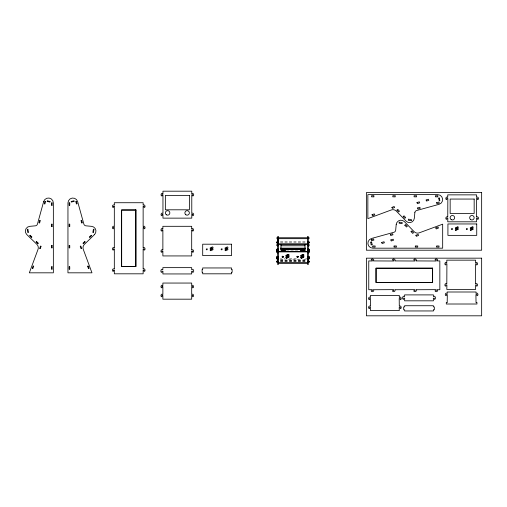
<?xml version="1.0" encoding="UTF-8"?>
<svg xmlns="http://www.w3.org/2000/svg" width="507" height="507" viewBox="0 0 507 507"><rect width="100%" height="100%" fill="white"/><g stroke="black" fill="none" stroke-linecap="round" stroke-linejoin="round"><path stroke-width="0.38" stroke-dasharray="2.54 1.9" d="M280.377 241.326L306.798 241.326M280.377 242.213L306.798 242.213M286.385 250.952L299.593 250.952M280.377 258.31L281.581 258.31M283.983 258.31L285.181 258.31M289.383 258.31L296.589 258.31M305.594 258.31L306.798 258.31M280.377 259.166L285.181 259.166M288.185 259.166L300.188 259.166M303.794 259.166L306.798 259.166M280.377 259.964L306.798 259.964M280.377 260.598L306.798 260.598M280.377 260.712L306.798 260.712M280.377 261.618L306.798 261.618M280.377 261.72L306.798 261.72"/><path stroke-width="0.76" d="M114.322 270.51L114.322 273.812L143.139 273.812L143.139 270.51M143.139 226.122L143.139 206.628M162.874 295.879L162.874 299.181L191.69 299.181L191.69 295.879M162.874 251.428L162.874 255.934L191.69 255.934L191.69 251.428M162.956 214.835L162.956 218.137L191.779 218.137L191.779 214.835M191.69 294.079L191.69 286.956M191.69 249.628L191.69 230.21M191.779 213.035L191.779 195.094M399.294 305.936L399.199 298.547L400.181 298.42L400.213 299.713C402.051 299.897 401.24 296.012 399.294 297.311M475.636 283.483L475.541 263.798L476.517 263.665L476.548 264.965C478.393 265.136 477.562 261.289 475.636 262.563M476.567 216.698L476.472 198.49L477.455 198.364L477.486 199.663C479.324 199.834 478.519 195.962 476.567 197.261M276.759 250.927L278.577 250.559M276.759 251.567L277.659 251.199M276.759 257.391L277.659 256.903M277.082 258.012L276.771 257.892L277.196 257.556M309.213 251.789L308.002 252.22M309.213 258.196L308.002 258.627M276.759 250.04L277.082 249.856M309.213 256.986L309.213 257.41M309.042 257.974L308.782 257.556M282.19 256.485L282.697 257.455L283.324 256.542M297.077 256.485L297.419 257.41L298.192 256.922M276.759 242.726L278.622 242.935M276.759 249.831L278.121 249.672M309.213 242.175L308.313 242.321M309.213 251.054L308.313 251.199M92.914 232.01L93.351 229.525M93.503 232.117L93.941 229.633M399.193 222.142L399.11 223.207L402.083 223.638L402.222 222.548L399.484 222.193M411.342 220.665L411.418 219.601L408.446 219.163L408.338 220.279L411.044 220.615M47.132 201.418L47.252 200.829M49.997 202.02L50.117 201.431M39.109 222.579L39.616 220.729M44.363 203.554L44.876 201.697M39.685 222.738L40.199 220.887M44.946 203.713L45.453 201.862M283.286 257.131L282.969 256.314L282.215 256.593M32.391 268.038L33.056 266.232M39.761 248.138L40.427 246.332M32.955 268.241L33.62 266.441M40.319 248.348L40.991 246.541M297.102 256.593C297.818 255.439 298.712 257.854 298.059 256.282M297.077 256.922L297.634 257.296L298.173 256.973M283.255 257.024L282.64 257.283L282.19 256.922M297.21 256.282L297.077 257.081M29.685 235.692L30.103 235.261M31.497 237.447L31.916 237.016M36.092 241.902L36.51 241.471M37.905 243.658L38.317 243.227M83.199 243.018L84.58 241.681M89.606 236.807L90.987 235.47M83.617 243.449L84.999 242.112M90.024 237.238L91.406 235.901M276.803 257.334L278.121 257.201M276.771 261.929L277.659 261.846M309.207 261.378L308.002 261.46M277.082 250.547L276.784 252.549L278.121 252.86M277.082 251.18L276.759 251.054M309.042 249.748L308.002 249.672M308.002 250.559C309.809 251.466 309.726 248.157 308.002 248.975M309.042 257.112L308.313 256.903M80.214 246.263L80.778 246.053M81.088 248.626L81.652 248.417M87.584 266.162L88.142 265.953M88.459 268.526L89.023 268.317M309.042 245.008L309.15 244.501L308.002 244.418M75.771 201.571L76.348 201.412M76.443 203.998L77.02 203.839M81.031 220.596L81.608 220.437M81.703 223.029L82.28 222.871M71.481 201.374L73.756 200.892M71.601 201.957L73.883 201.482M438.656 197.977L439.246 197.857M439.258 200.842L439.848 200.721M370.687 242.086L371.58 241.896M372.189 244.761L371.13 244.887L370.744 242.378M27.308 229.335L27.904 229.234M27.853 232.409L28.443 232.307M278.603 245.699L277.956 245.622M308.002 252.86L309.175 252.587L309.213 250.927M308.002 259.267C310.05 259.939 310.056 255.49 308.002 256.339M308.313 243.208C309.885 243.696 309.511 240.819 308.002 241.681M308.617 252.22L308.668 252.86M308.617 258.627L308.668 259.267M308.002 262.366C309.492 263.184 309.828 260.44 308.313 260.94M278.121 248.975L276.784 249.121L277.082 250.642M278.121 256.339C275.871 255.376 275.928 260.116 278.121 259.267M278.121 241.681C276.562 240.762 276.023 243.677 277.659 243.208M308.617 243.208L308.668 241.681M277.659 260.94C276.055 260.459 276.575 263.285 278.121 262.366M308.617 262.366L308.668 260.94M162.956 193.592C161.017 192.311 160.225 196.184 162.056 195.994L162.056 194.796M191.779 193.592C193.718 192.324 194.517 196.152 192.679 195.994L192.679 194.796M162.36 194.796L162.956 194.796M191.779 194.796L192.381 194.796M373.684 195.822L371.555 195.683L371.473 196.798L373.887 196.881L373.982 195.822M394.978 195.822L392.862 195.677L392.767 196.798L395.181 196.881L395.276 195.822M416.266 195.822L414.118 195.696L414.061 196.798L416.475 196.881L416.57 195.822M437.56 195.822L435.424 195.689L435.355 196.798L437.769 196.881L437.864 195.822M447.751 197.261C445.799 195.968 444.994 199.834 446.832 199.663L446.863 198.364L447.846 198.49L447.751 216.698M51.549 202.819L52.151 202.819M69.155 202.819L69.751 202.819M114.322 205.126C112.383 203.846 111.591 207.718 113.422 207.528L113.422 206.33M143.139 205.126C145.084 203.858 145.877 207.693 144.045 207.528L144.045 206.33M51.549 205.335L52.151 205.335M69.155 205.335L69.751 205.335M113.72 206.33L114.322 206.33M143.139 206.33L143.741 206.33M162.956 213.333C161.023 212.053 160.225 215.925 162.056 215.735L162.056 214.537M191.779 213.333C193.718 212.065 194.517 215.893 192.679 215.735L192.679 214.537M162.36 214.537L162.956 214.537M191.779 214.537L192.381 214.537M447.751 217.002C445.811 215.722 444.988 219.569 446.832 219.398L446.863 218.105L447.846 218.232L447.751 221.8L476.567 221.8L476.472 218.232L477.455 218.105L477.486 219.398C479.33 219.569 478.507 215.722 476.567 217.002M51.549 224.107L52.151 224.107M69.155 224.107L69.751 224.107M114.322 226.42C112.377 225.165 111.572 228.961 113.422 228.822L113.422 227.624M143.139 226.42C145.084 225.152 145.883 228.987 144.045 228.822L144.045 227.624M51.549 226.629L52.151 226.629M69.155 226.629L69.751 226.629M113.72 227.624L114.322 227.624M143.139 227.624L143.741 227.624M162.874 228.708C160.934 227.434 160.136 231.3 161.974 231.11L161.974 229.912M191.69 228.708C193.636 227.447 194.428 231.262 192.59 231.11L192.59 229.912M162.272 229.912L162.874 229.912M191.69 229.912L192.292 229.912M276.771 237.751L307.515 237.751M308.002 237.751L309.207 237.751M276.771 238.67L278.121 238.67M278.577 238.67L307.394 238.67M308.002 238.67L309.207 238.67M277.659 239.786L278.73 239.83L277.659 239.976M277.659 240.077L278.577 240.077M278.077 241.997L278.077 242.885M278.577 242.359L276.759 242.175M308.002 242.568L309.213 242.726M278.577 243.772L307.394 243.778M277.659 244.108L278.121 244.108M278.121 244.418L276.803 244.52L277.082 245.039M278.577 244.659L307.394 244.659M277.659 245.027L278.577 245.027M51.549 245.401L52.151 245.401M69.155 245.401L69.751 245.401M278.577 245.299L276.759 245.464L277.659 245.939M308.002 245.299C309.169 244.761 309.726 246.237 308.313 245.939M277.659 245.54L278.577 245.54M280.979 245.781L304.992 245.781M372.968 246.985L375.098 247.124L375.18 246.009L372.753 245.933L372.67 246.985M394.262 246.985L396.392 247.124L396.474 246.009L394.059 245.927L393.964 246.985M415.556 246.985L417.686 247.124L417.768 246.009L415.366 245.92L415.258 246.985M436.85 246.985L438.98 247.124L439.062 246.009L436.673 245.914L436.552 246.985M114.322 247.714C112.389 246.434 111.591 250.306 113.422 250.116L113.422 248.918M143.139 247.714C145.078 246.446 145.883 250.281 144.045 250.116L144.045 248.918M51.549 247.923L52.151 247.923M69.155 247.923L69.751 247.923M280.377 248.138L305.594 248.138M280.979 248.734L304.992 248.734M113.72 248.918L114.322 248.918M143.139 248.918L143.741 248.918M280.377 249.064L305.594 249M308.541 249.831L309.213 250.04M162.874 249.932C160.941 248.658 160.136 252.518 161.974 252.334L161.974 251.13M191.69 249.932C193.636 248.658 194.428 252.492 192.59 252.334L192.59 251.13M277.659 250.287L278.577 250.287M277.659 250.8L278.577 250.8M304.396 250.952L305.594 250.952M162.272 251.13L162.874 251.13M191.69 251.13L192.292 251.13M278.077 251.358L277.956 251.878M278.577 251.675L307.394 251.675M278.577 251.84L307.394 251.84M276.759 251.789L278.121 252.22M308.002 257.201L309.175 257.334M278.077 257.765L277.956 258.323M276.759 258.196L278.121 258.627M373.862 260.921L393.622 261.016L393.749 260.034L392.45 260.002C392.285 258.158 396.144 258.969 394.852 260.921M395.156 260.921L414.916 261.016L415.043 260.034L413.744 260.002C413.579 258.158 417.438 258.969 416.146 260.921M416.45 260.921L436.204 261.016L436.337 260.034L435.038 260.002C434.873 258.158 438.732 258.969 437.44 260.921M437.744 260.921L439.842 260.921L439.842 289.738L437.744 289.738M278.077 261.149L278.077 262.049M278.121 261.46L276.771 261.378M308.313 261.846L309.207 261.929M446.813 262.563C444.861 261.27 444.056 265.136 445.894 264.965L445.932 263.665L446.908 263.798L446.813 283.483M278.577 262.918L307.394 262.918M278.577 263.076L307.394 263.076M51.549 266.695L52.151 266.695M69.155 266.695L69.751 266.695M114.322 269.008C112.383 267.728 111.591 271.6 113.422 271.41L113.422 270.212M143.139 269.008C145.084 267.74 145.877 271.568 144.045 271.41L144.045 270.212M51.549 269.217L52.151 269.217M69.155 269.217L69.751 269.217M162.874 269.439C160.719 268.184 160.035 272.57 161.974 272.443L162.006 271.144L162.969 271.277L162.874 273.945L191.69 273.945L191.595 271.277L192.559 271.144L192.59 272.443C194.53 272.576 193.851 268.171 191.69 269.439M202.705 269.42L202.109 269.42L202.109 272.348L202.705 272.348M231.528 269.42L232.124 269.42L232.124 272.348L231.528 272.348M113.72 270.212L114.322 270.212M143.139 270.212L143.741 270.212M446.813 283.781C444.873 282.5 444.05 286.347 445.894 286.182L445.932 284.89L446.908 285.016L446.813 289.446L475.636 289.446L475.541 285.016L476.517 284.89L476.548 286.182C478.393 286.354 477.575 282.494 475.636 283.781M162.874 285.454C160.928 284.167 160.142 288.046 161.974 287.856L161.974 286.658M191.69 285.454C193.636 284.186 194.428 288.02 192.59 287.856L192.59 286.658M162.272 286.658L162.874 286.658M191.69 286.658L192.292 286.658M373.862 289.738L393.622 289.643L393.749 290.625L392.45 290.657C392.285 292.501 396.144 291.69 394.852 289.738M395.156 289.738L414.916 289.643L415.043 290.625L413.744 290.657C413.579 292.501 417.438 291.69 416.146 289.738M416.45 289.738L436.204 289.643L436.337 290.625L435.038 290.657C434.873 292.501 438.732 291.69 437.44 289.738M447.212 293.319C445.26 292.032 444.455 295.898 446.293 295.72L446.325 294.428L447.307 294.554L447.212 302.147M476.029 293.319C477.981 292.032 478.792 295.898 476.948 295.72L476.903 294.415L475.915 294.58L476.029 302.147M162.874 294.377C160.941 293.103 160.136 296.969 161.974 296.779L161.974 295.581M191.69 294.377C193.699 293.135 194.384 297.007 192.59 296.779L192.59 295.581M162.272 295.581L162.874 295.581M191.69 295.581L192.292 295.581M404.605 296.38C402.431 295.099 401.74 299.51 403.686 299.384L403.718 298.084L404.7 298.217L404.605 300.822L433.422 300.822L433.327 298.217L434.309 298.084L434.341 299.384C436.286 299.51 435.583 295.099 433.422 296.38M370.478 297.311C368.532 296.025 367.721 299.891 369.559 299.713L369.59 298.42L370.573 298.547L370.478 305.936M447.212 302.445L446.293 302.445L446.293 304.01L476.948 304.01L476.948 302.445L476.029 302.445M370.478 306.234C368.526 304.948 367.721 308.814 369.559 308.636L369.59 307.343L370.573 307.47L370.478 310.62L399.294 310.62L399.199 307.47L400.181 307.343L400.213 308.636C402.051 308.82 401.24 304.941 399.294 306.234M433.422 309.771L434.341 309.771L434.341 306.919L433.295 306.849L433.422 305.734L404.605 305.734L404.719 306.862L403.686 306.919L403.686 309.771L404.719 309.828L404.605 310.956L433.422 310.956L433.422 310.075M308.617 248.975L308.617 249.831M308.617 256.339L308.617 257.543M277.082 250.293L276.771 250.179M93.402 229.234L93.998 229.335M92.863 232.307L93.453 232.409M277.082 249.78L276.759 249.615M277.082 257.15L276.759 256.986M47.55 200.892L49.825 201.374M47.424 201.482L49.705 201.957M44.958 201.412L45.535 201.571M44.286 203.839L44.863 203.998M39.698 220.437L40.275 220.596M39.026 222.871L39.603 223.029M40.528 246.053L41.092 246.263M39.654 248.417L40.218 248.626M33.164 265.953L33.722 266.162M32.283 268.317L32.847 268.526M30.319 235.47L31.7 236.807M36.726 241.681L38.101 243.018M29.9 235.901L31.282 237.238M36.308 242.112L37.689 243.449M91.203 235.261L91.621 235.692M89.39 237.016L89.809 237.447M84.796 241.471L85.214 241.902M82.983 243.227L83.401 243.658M283.286 256.593L282.532 256.155L282.19 257.081M80.879 246.332L81.545 248.138M88.25 266.232L88.915 268.038M80.315 246.541L80.987 248.348M87.686 266.441L88.351 268.241M76.43 201.697L76.944 203.554M81.684 220.729L82.197 222.579M75.854 201.862L76.361 203.713M81.107 220.887L81.621 222.738M439.309 198.148L439.784 200.423M438.72 198.275L439.201 200.55M371.644 242.188L372.125 244.469M74.054 200.829L74.174 201.418M71.189 201.431L71.31 202.02M27.955 229.525L28.392 232.01M27.359 229.633L27.803 232.117M476.567 196.957L476.567 194.859L447.751 194.859L447.751 196.957M476.029 293.021L476.029 292L447.212 292L447.212 293.021M475.636 262.265L475.636 260.161L446.813 260.161L446.813 262.265M433.422 296.082L433.422 294.897L404.605 294.897L404.605 296.082M399.294 297.013L399.294 295.454L370.478 295.454L370.478 297.013M373.558 260.921C374.85 258.963 370.991 258.164 371.156 260.002L372.455 260.034L372.334 261.004L368.76 260.921L368.76 289.738L372.328 289.643L372.455 290.625L371.156 290.657C370.991 292.501 374.85 291.69 373.558 289.738M308.313 264.553L308.313 236.554L307.394 236.554L307.394 264.553M308.015 241.997L308.015 242.885M308.015 249.995L308.015 250.876M308.015 251.358L308.015 251.878M308.015 257.765L308.015 258.323M308.015 261.149L308.015 262.049M304.992 244.894L304.992 249.615L280.979 249.615L280.979 244.894M278.577 264.553L278.577 236.554L277.659 236.554L277.659 264.553M277.956 249.995L277.956 250.876M277.361 241.681L277.361 243.208M277.361 248.975L277.361 249.672M277.361 252.22L277.361 252.86M277.361 256.339L277.361 257.543M277.361 258.627L277.361 259.267M277.361 260.94L277.361 262.366M231.528 269.122L231.528 267.956L202.705 267.956L202.705 269.122M231.528 272.646L231.528 273.812L202.705 273.812L202.705 272.646M191.779 193.294L191.779 191.19L162.956 191.19L162.956 193.294M191.69 228.41L191.69 226.306L162.874 226.306L162.874 228.41M191.69 269.141L191.69 267.639L162.874 267.639L162.874 269.141M191.69 285.156L191.69 283.052L162.874 283.052L162.874 285.156M162.956 195.094L162.956 213.035M162.874 230.21L162.874 249.628M162.874 286.956L162.874 294.079M143.139 204.828L143.139 202.724L114.322 202.724L114.322 204.828M143.139 227.922L143.139 247.416M143.139 249.216L143.139 268.71M114.322 206.628L114.322 226.122M114.322 227.922L114.322 247.416M114.322 249.216L114.322 268.71M69.751 203.117L69.751 205.037M69.751 224.411L69.751 226.331M69.751 245.705L69.751 247.625M69.751 266.999L69.751 268.919M69.155 203.117L69.155 205.037M69.155 224.411L69.155 226.331M69.155 245.705L69.155 247.625M69.155 266.999L69.155 268.919M52.151 203.117L52.151 205.037M52.151 224.411L52.151 226.331M52.151 245.705L52.151 247.625M52.151 266.999L52.151 268.919M51.549 203.117L51.549 205.037M51.549 224.411L51.549 226.331M51.549 245.705L51.549 247.625M51.549 266.999L51.549 268.919M285.118 250.192A2.25 0.602 0 0 1 281.347 250.192M304.625 250.192A2.25 0.602 0 0 1 300.86 250.192M302.064 255.249A0.678 0.665 0 0 1 301.83 256.339A0.678 0.665 0 0 1 300.911 255.68A0.678 0.665 0 0 1 301.899 255.129M287.735 254.603A0.678 0.665 0 0 1 288.863 254.723A0.678 0.665 0 0 1 288.293 255.686A0.678 0.665 0 0 1 287.634 254.78M206.273 249.248C207.243 251.371 207.927 247.448 206.279 249.191M221.16 249.248C222.129 251.377 222.814 247.435 221.166 249.191M451.496 229.006C452.529 231.154 453.074 227.104 451.496 229.006M466.383 229.006C467.448 231.141 467.904 227.117 466.383 229.006M371.257 239.729L371.637 240.781L373.944 240.058L373.551 239.006L371.263 239.716M381.714 242.466L382.094 243.518L384.401 242.79L384.008 241.738L381.72 242.447M390.289 234.475L390.663 235.521L392.969 234.798L392.621 233.752L390.289 234.456M390.859 239.938L391.239 240.99L393.546 240.267L393.178 239.215L390.865 239.925M416.988 202.54L417.369 203.592L419.676 202.863L419.327 201.824L416.988 202.527M417.559 208.003L417.939 209.055L420.246 208.333L419.885 207.287L417.565 207.99M426.134 200.012L426.507 201.064L428.814 200.341L428.44 199.289L426.134 199.999M436.59 202.749L436.964 203.801L439.271 203.073L438.897 202.027L436.597 202.718M396.975 210.164L398.61 211.913L399.465 211.197L397.849 209.404L396.981 210.132M403.185 216.571L404.82 218.321L405.676 217.604L404.041 215.805L403.192 216.552M404.839 225.241L406.475 226.997L407.33 226.28L405.714 224.487L404.846 225.228M411.05 231.648L412.685 233.397L413.547 232.688L411.893 230.881L411.057 231.636M372.037 214.759L372.499 215.786L374.736 214.867L374.255 213.853L372.043 214.727M391.936 207.388L392.399 208.421L394.636 207.502L394.142 206.488L391.936 207.388M415.898 235.292L416.361 236.319L418.598 235.4L418.136 234.386L415.898 235.273M435.798 227.922L436.261 228.949L438.498 228.036L438.035 227.016L435.798 227.909M396.201 224.544L395.682 230.184A2.402 2.402 0 0 1 393.926 232.276L371.485 238.48A4.943 4.943 0 0 0 372.797 248.183L442.674 248.183L442.674 224.17L419.276 232.833A4.804 4.804 0 0 1 414.156 231.674L404.428 221.641A4.804 4.804 0 0 0 396.201 224.544M414.853 212.623L414.333 218.263A4.804 4.804 0 0 1 406.101 221.166L396.379 211.134A4.804 4.804 0 0 0 391.258 209.974L367.86 218.637L367.86 194.625L437.731 194.625A4.943 4.943 0 0 1 439.049 204.327L416.608 210.525A2.402 2.402 0 0 0 414.853 212.623M43.646 201.628L37.448 224.075A2.402 2.402 0 0 1 35.357 225.824L29.71 226.344A4.804 4.804 0 0 0 26.808 234.576L36.84 244.304A4.804 4.804 0 0 1 38.006 249.419L29.336 272.823L53.355 272.823L53.355 202.946A4.943 4.943 0 0 0 43.646 201.628M94.498 234.576L84.466 244.304A4.804 4.804 0 0 0 83.3 249.419L91.97 272.823L67.951 272.823L67.951 202.946A4.943 4.943 0 0 1 77.653 201.628L83.858 224.075A2.402 2.402 0 0 0 85.949 225.824L91.596 226.344A4.804 4.804 0 0 1 94.498 234.576M481.65 192.578L366.377 192.578L366.377 250.211L481.65 250.211L481.65 192.578M189.377 195.398L165.358 195.398L165.358 209.803L189.377 209.803L189.377 195.398M474.165 199.061L450.153 199.061L450.153 213.472L474.165 213.472L474.165 199.061M135.939 209.93L121.528 209.93L121.528 266.606L135.939 266.606L135.939 209.93M135.787 210.082L121.68 210.082L121.68 266.46L135.787 266.46L135.787 210.082M476.738 223.955L447.922 223.955L447.922 235.368L476.738 235.368L476.738 223.955M231.515 244.197L202.699 244.197L202.699 255.61L231.515 255.61L231.515 244.197M481.65 258.171L366.377 258.171L366.377 315.81L481.65 315.81L481.65 258.171M432.636 268.127L375.96 268.127L375.96 282.532L432.636 282.532L432.636 268.127M432.49 268.273L376.112 268.273L376.112 282.386L432.49 282.386L432.49 268.273M470.654 219.588A2.25 2.25 0 0 0 474.159 217.883A2.25 2.25 0 0 0 470.933 215.703A2.25 2.25 0 0 0 470.654 219.588M451.274 219.677A2.25 2.25 0 0 0 454.652 217.725A2.25 2.25 0 0 0 451.274 215.773A2.25 2.25 0 0 0 451.274 219.677M457.27 227.935A0.678 0.678 0 0 0 458.284 227.351A0.678 0.678 0 0 0 457.27 226.768A0.678 0.678 0 0 0 457.27 227.935M472.156 229.646A0.678 0.678 0 0 0 473.17 229.056A0.678 0.678 0 0 0 472.156 228.473A0.678 0.678 0 0 0 472.156 229.646M470.591 228.644A0.678 0.678 0 0 0 471.605 228.061A0.678 0.678 0 0 0 470.591 227.478A0.678 0.678 0 0 0 470.591 228.644M457.27 229.646A0.678 0.678 0 0 0 458.284 229.056A0.678 0.678 0 0 0 457.27 228.473A0.678 0.678 0 0 0 457.27 229.646M455.654 230.336A0.678 0.678 0 0 0 456.718 229.842A0.678 0.678 0 0 0 455.761 229.17A0.678 0.678 0 0 0 455.654 230.336M472.106 227.903A0.678 0.678 0 0 0 473.164 227.415A0.678 0.678 0 0 0 472.207 226.737A0.678 0.678 0 0 0 472.106 227.903M470.54 230.336A0.678 0.678 0 0 0 471.605 229.842A0.678 0.678 0 0 0 470.648 229.17A0.678 0.678 0 0 0 470.54 230.336M455.654 228.613A0.678 0.678 0 0 0 456.718 228.118A0.678 0.678 0 0 0 455.761 227.447A0.678 0.678 0 0 0 455.654 228.613M282.107 251.269A2.25 0.602 0 0 0 285.479 250.75A2.25 0.602 0 0 0 282.107 250.23A2.25 0.602 0 0 0 282.107 251.269M301.614 251.269A2.25 0.602 0 0 0 304.992 250.75A2.25 0.602 0 0 0 301.614 250.23A2.25 0.602 0 0 0 301.614 251.269M286.36 256.295A0.678 0.665 0 0 0 287.374 255.718A0.678 0.665 0 0 0 286.36 255.141A0.678 0.665 0 0 0 286.36 256.295M301.196 257.962A0.678 0.665 0 0 0 302.261 257.474A0.678 0.665 0 0 0 301.304 256.815A0.678 0.665 0 0 0 301.196 257.962M302.812 255.598A0.678 0.665 0 0 0 303.826 255.021A0.678 0.665 0 0 0 302.812 254.444A0.678 0.665 0 0 0 302.812 255.598M286.309 257.962A0.678 0.665 0 0 0 287.374 257.474A0.678 0.665 0 0 0 286.417 256.815A0.678 0.665 0 0 0 286.309 257.962M287.925 257.277A0.678 0.665 0 0 0 288.939 256.7A0.678 0.665 0 0 0 287.925 256.13A0.678 0.665 0 0 0 287.925 257.277M302.761 257.245A0.678 0.665 0 0 0 303.82 256.764A0.678 0.665 0 0 0 302.863 256.098A0.678 0.665 0 0 0 302.761 257.245M286.309 256.422A0.678 0.665 0 0 0 287.374 255.94A0.678 0.665 0 0 0 286.417 255.275A0.678 0.665 0 0 0 286.309 256.422M301.196 258.12A0.678 0.665 0 0 0 302.261 257.638A0.678 0.665 0 0 0 301.304 256.973A0.678 0.665 0 0 0 301.196 258.12M302.761 255.724A0.678 0.665 0 0 0 303.82 255.243A0.678 0.665 0 0 0 302.863 254.577A0.678 0.665 0 0 0 302.761 255.724M286.309 258.12A0.678 0.665 0 0 0 287.374 257.638A0.678 0.665 0 0 0 286.417 256.973A0.678 0.665 0 0 0 286.309 258.12M287.925 257.442A0.678 0.665 0 0 0 288.939 256.865A0.678 0.665 0 0 0 287.925 256.288A0.678 0.665 0 0 0 287.925 257.442M301.196 256.422A0.678 0.665 0 0 0 302.261 255.94A0.678 0.665 0 0 0 301.304 255.275A0.678 0.665 0 0 0 301.196 256.422M302.761 257.404A0.678 0.665 0 0 0 303.82 256.922A0.678 0.665 0 0 0 302.863 256.257A0.678 0.665 0 0 0 302.761 257.404M287.925 255.756A0.678 0.665 0 0 0 288.939 255.179A0.678 0.665 0 0 0 287.925 254.609A0.678 0.665 0 0 0 287.925 255.756M185.86 214.778A2.25 2.25 0 0 0 189.371 213.079A2.25 2.25 0 0 0 186.139 210.893A2.25 2.25 0 0 0 185.86 214.778M166.353 214.778A2.25 2.25 0 0 0 169.858 213.079A2.25 2.25 0 0 0 166.626 210.893A2.25 2.25 0 0 0 166.353 214.778M212.04 248.177A0.678 0.678 0 0 0 213.054 247.593A0.678 0.678 0 0 0 212.04 247.01A0.678 0.678 0 0 0 212.04 248.177M226.927 249.888A0.678 0.678 0 0 0 227.941 249.298A0.678 0.678 0 0 0 226.927 248.715A0.678 0.678 0 0 0 226.927 249.888M225.317 248.855A0.678 0.678 0 0 0 226.382 248.36A0.678 0.678 0 0 0 225.425 247.689A0.678 0.678 0 0 0 225.317 248.855M212.04 249.888A0.678 0.678 0 0 0 213.054 249.298A0.678 0.678 0 0 0 212.04 248.715A0.678 0.678 0 0 0 212.04 249.888M210.43 250.578A0.678 0.678 0 0 0 211.495 250.084A0.678 0.678 0 0 0 210.538 249.412A0.678 0.678 0 0 0 210.43 250.578M226.876 248.145A0.678 0.678 0 0 0 227.941 247.657A0.678 0.678 0 0 0 226.984 246.979A0.678 0.678 0 0 0 226.876 248.145M225.317 250.578A0.678 0.678 0 0 0 226.382 250.084A0.678 0.678 0 0 0 225.425 249.412A0.678 0.678 0 0 0 225.317 250.578M210.43 248.855A0.678 0.678 0 0 0 211.495 248.36A0.678 0.678 0 0 0 210.538 247.689A0.678 0.678 0 0 0 210.43 248.855"/></g></svg>
